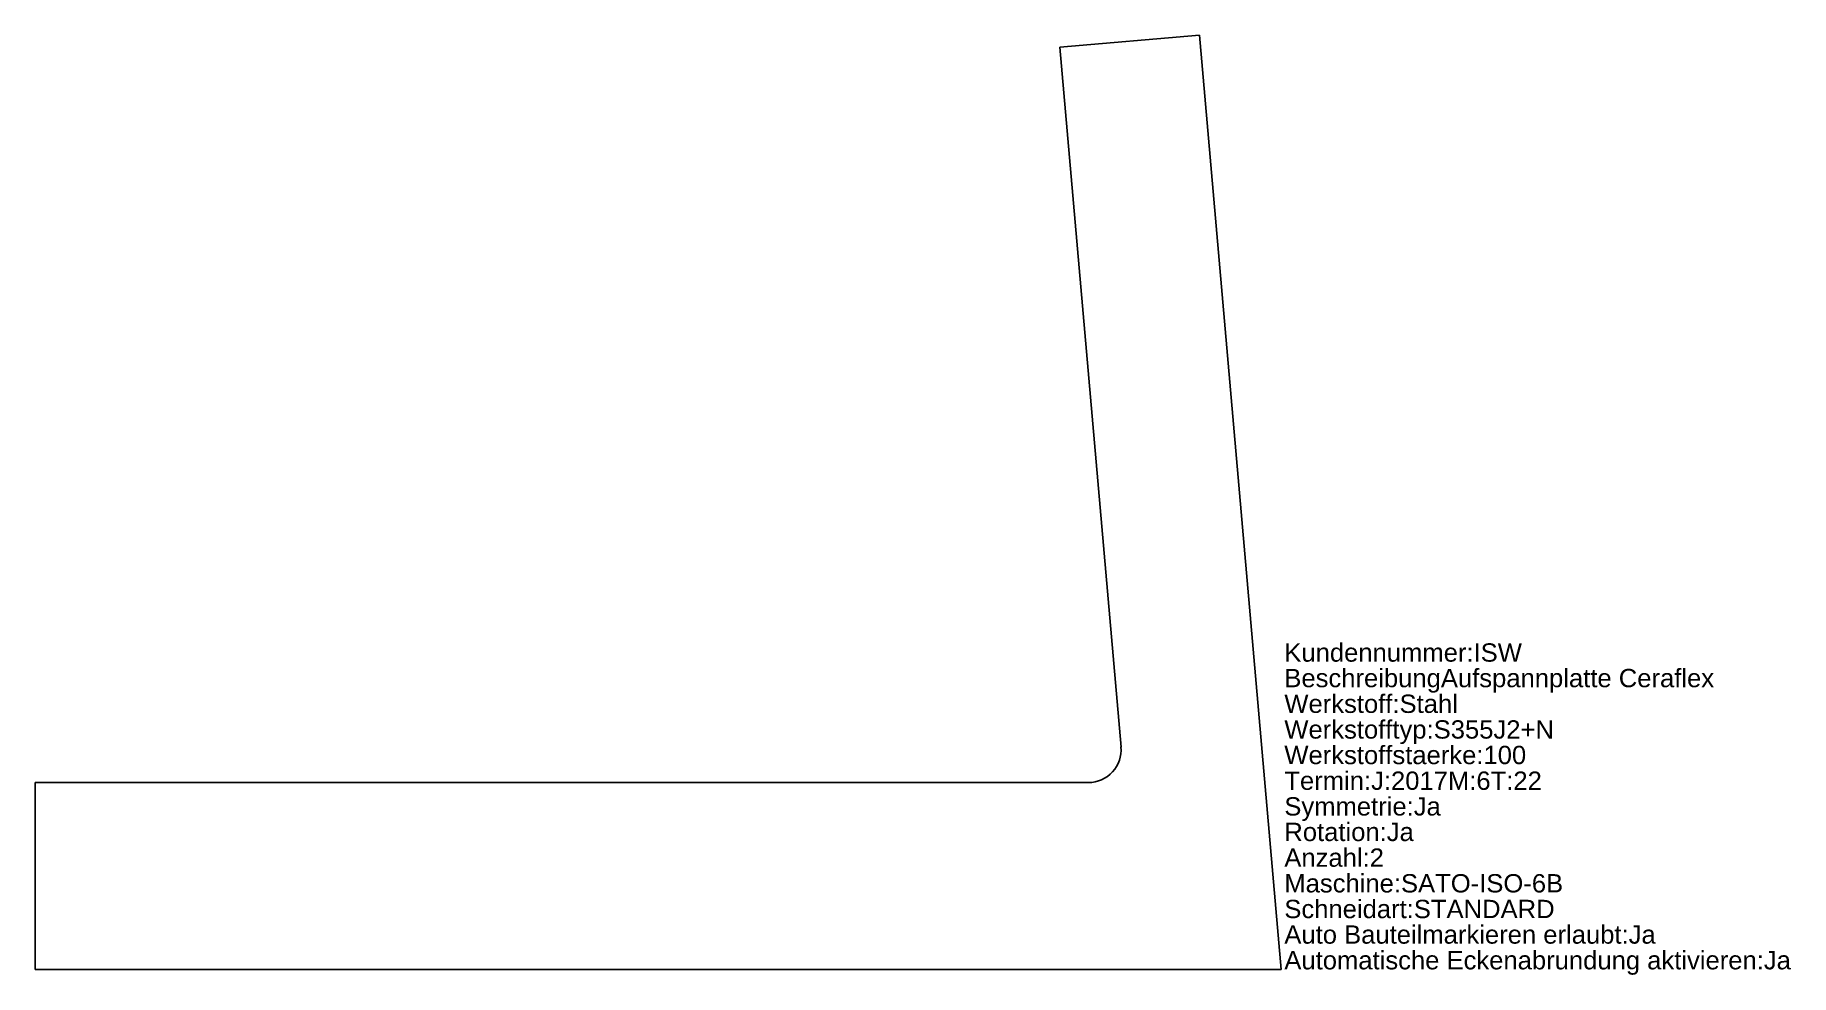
# Model space of a CAD drawing. Extents: x 0 to 1127, y -4 to 600.
import ezdxf

# ---------------------------------------------------------------- set-up
doc = ezdxf.new("R2010")
doc.units = 0
doc.layers.add('Bemassung', color=7, linetype='CONTINUOUS')
doc.layers.add('Schneiden_Uhrzeiger', color=7, linetype='CONTINUOUS')
doc.styles.add('Bemaßung', font='', dxfattribs={"height": 10})
doc.styles.get('Bemaßung').set_extended_font_data('Arial')

msp = doc.modelspace()

# ---------------------------------------------------------------- linework, layer by layer
at = {"layer": 'Schneiden_Uhrzeiger', "color": 93, "linetype": 'CONTINUOUS'}
for p, q in [((747.5, 600), (657.8, 592.2)), ((800, 0), (747.5, 600)), ((657.8, 592.2), (697.2, 142.8)), ((0, 120), (0, 0)), ((0, 120), (676.2, 120)), ((0, 0), (800, 0))]:
    msp.add_line(p, q, dxfattribs=at)
msp.add_arc((676.2, 141), 21, -90, 5, dxfattribs=at)

# ---------------------------------------------------------------- texts
at = {"layer": 'Bemassung', "color": 7, "style": 'Bemaßung'}
for s, height, p in [('Kundennummer:ISW', 11.765, (802, 197.6)), ('BeschreibungAufspannplatte Ceraflex', 11.765, (802, 181.2)), ('Werkstoff:Stahl', 11.765, (802, 164.7)), ('Werkstofftyp:S355J2+N', 11.765, (802, 148.2)), ('Werkstoffstaerke:100', 11.765, (802, 131.8)), ('Termin:J:2017M:6T:22', 11.765, (802, 115.3)), ('Symmetrie:Ja', 11.765, (802, 98.8)), ('Rotation:Ja', 11.765, (802, 82.4)), ('Anzahl:2', 11.76, (802, 65.9)), ('Maschine:SATO-ISO-6B', 11.765, (802, 49.4)), ('Schneidart:STANDARD', 11.765, (802, 32.9)), ('Auto Bauteilmarkieren erlaubt:Ja', 11.765, (802, 16.5)), ('Automatische Eckenabrundung aktivieren:Ja', 11.765, (802, 0))]:
    msp.add_text(s, height=height, dxfattribs=at).set_placement(p)

doc.saveas('drawing.dxf')
